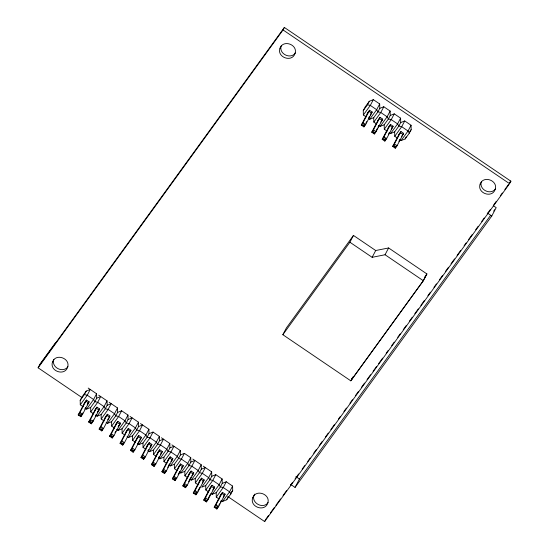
<?xml version="1.0" encoding="UTF-8"?>
<svg xmlns="http://www.w3.org/2000/svg" width="549" height="549" viewBox="0 0 549 549"><rect width="100%" height="100%" fill="white"/><g stroke="black" fill="none" stroke-linecap="round" stroke-linejoin="round"><path stroke-width="0.82" d="M53.864 359.423C50.885 367.418 63.135 373.581 67.952 366.657M281.28 45.718C278.309 53.713 290.558 59.875 295.369 52.951M481.446 181.575C478.474 189.563 490.724 195.725 495.534 188.801M82.007 397.593L38.114 367.809L39.425 365.318L284.361 27.45L510.886 181.191L509.575 183.682L264.639 521.55L227.828 496.564M80.291 404.798L80.188 400.386L82.021 396.9L86.234 391.087L90.256 389.467L87.236 395.211L80.291 404.798L83.105 406.713M80.188 400.386L84.409 394.573L86.234 391.087M86.495 400.056L79.962 412.498L78.205 414.92L80.84 416.705L82.597 414.289L89.13 401.847L86.495 400.056L84.738 402.472L78.205 414.92L80.044 415.284L82.597 414.289L79.962 412.498L80.044 415.284L80.84 416.705L82.824 412.937M38.114 367.809L283.051 29.941L284.361 27.45M84.807 409.163L85.596 407.653M88.197 388.068L96.597 393.77L93.584 399.514L86.632 409.108L85.219 408.147M96.597 393.77L96.699 398.19L94.867 401.669L90.654 407.482L86.632 409.108M96.953 407.159L90.42 419.601L88.67 422.016L91.306 423.807L93.055 421.392L99.589 408.943L96.953 407.159L95.203 409.575L88.67 422.016L90.51 422.38L93.055 421.392L90.42 419.601L90.51 422.38L91.306 423.807L93.282 420.033M95.265 416.266L96.054 414.756M98.655 395.17L107.062 400.873L104.042 406.617L97.091 416.204L95.684 415.25M107.062 400.873L107.158 405.286L105.326 408.772L101.112 414.584L97.091 416.204M107.419 414.255L100.879 426.703L99.129 429.119L101.764 430.91L103.521 428.488L110.054 416.046L107.419 414.255L105.662 416.67L99.129 429.119L100.968 429.483L103.521 428.488L100.879 426.703L100.968 429.483L101.764 430.91L102.56 429.4M109.121 402.266L117.52 407.969L114.508 413.72L107.556 423.306L106.142 422.353M117.52 407.969L117.616 412.388L115.791 415.874L111.577 421.687L107.556 423.306M116.608 429.448L118.014 430.409L122.036 428.783L126.249 422.97L128.082 419.484L127.986 415.071L121.638 410.769L118.625 416.513L111.673 426.099L114.494 428.014M117.877 421.358L111.344 433.799L109.594 436.215L112.229 438.006L113.979 435.59L120.512 423.149L117.877 421.358L116.127 423.773L109.594 436.215L111.426 436.585L113.979 435.59L111.344 433.799L111.426 436.585L112.229 438.006L113.019 436.496M115.002 432.729L115.791 431.219M127.986 415.071L124.966 420.815L118.014 430.409M128.336 428.46L121.803 440.902L120.053 443.317L122.688 445.109L124.438 442.693L130.971 430.244L128.336 428.46L126.586 430.876L120.053 443.317L121.892 443.681L124.438 442.693L121.803 440.902L121.892 443.681L122.688 445.109L123.484 443.599M130.044 416.465L138.444 422.167L135.425 427.918L128.473 437.505L127.066 436.551M138.444 422.167L138.54 426.587L136.715 430.073L132.494 435.885L128.473 437.505M138.801 435.556L132.268 448.005L130.511 450.42L133.153 452.204L134.903 449.789L141.436 437.347L138.801 435.556L137.051 437.972L130.511 450.42L132.35 450.784L134.903 449.789L132.268 448.005L132.35 450.784L133.153 452.204L133.942 450.702M137.504 443.908L140.839 438.479L138.204 436.688L136.454 439.104M140.503 423.567L148.909 429.27L145.89 435.021L138.938 444.608L137.525 443.647M148.909 429.27L149.005 433.689L147.173 437.169L142.96 442.988L138.938 444.608M147.99 450.75L149.397 451.703L153.418 450.084L157.632 444.271L159.464 440.785L159.368 436.373L153.027 432.063L150.007 437.814L143.056 447.401L145.876 449.315M149.259 442.659L142.726 455.1L140.976 457.516L143.612 459.307L145.361 456.892L151.895 444.45L149.259 442.659L147.509 445.074L140.976 457.516L142.815 457.887L145.361 456.892L142.726 455.1L142.815 457.887L143.612 459.307L144.401 457.797M147.969 451.01L148.758 449.501M159.368 436.373L156.348 442.117L149.397 451.703M159.725 449.755L153.192 462.203L151.435 464.619L154.07 466.41L155.827 463.994L162.36 451.546L159.725 449.755L157.968 452.177L151.435 464.619L153.274 464.982L155.827 463.994L153.192 462.203L153.274 464.982L154.07 466.41L154.866 464.9M158.428 458.113L159.224 456.603M161.427 437.766L169.826 443.468L166.814 449.219L159.862 458.806L158.448 457.852M169.826 443.468L169.922 447.888L168.097 451.374L163.883 457.187L159.862 458.806M170.183 456.857L163.65 469.306L161.9 471.721L164.535 473.506L166.285 471.09L172.818 458.648L170.183 456.857L168.433 459.273L161.9 471.721L163.732 472.085L166.285 471.09L163.65 469.306L163.732 472.085L164.535 473.506L165.723 471.248M167.699 467.474L169.682 463.706M171.885 444.868L180.292 450.571L177.272 456.315L170.32 465.909L168.914 464.948M180.292 450.571L180.388 454.991L178.555 458.47L174.342 464.289L170.32 465.909M366.19 116.903L363.369 114.988L363.273 110.569L365.099 107.082L369.312 101.27L373.334 99.65L379.682 103.953L379.778 108.373L377.945 111.859L373.732 117.671L369.71 119.291L368.304 118.337M179.372 472.051L180.786 473.005L184.807 471.385L189.021 465.573L190.846 462.086L190.75 457.674L184.409 453.364L181.39 459.115L174.438 468.702L177.258 470.617M363.273 110.569L367.487 104.756L369.312 101.27M180.642 463.96L174.108 476.402L172.359 478.817L174.994 480.608L176.744 478.193L183.284 465.744L180.642 463.96L178.892 466.376L172.359 478.817L174.198 479.181L176.744 478.193L174.108 476.402L174.198 479.181L174.994 480.608L176.181 478.344M373.334 99.65L370.321 105.394L363.369 114.988M178.164 474.576L179.749 471.557M369.573 110.239L363.04 122.688L361.29 125.103L363.925 126.894L365.675 124.479L372.208 112.03L369.573 110.239L367.823 112.655L361.29 125.103L363.122 125.467L365.675 124.479L363.04 122.688L363.122 125.467L363.925 126.894L365.112 124.63M365.902 123.12L366.698 121.61M368.674 117.843L369.47 116.333M190.75 457.674L187.731 463.418L180.786 473.005M379.682 103.953L376.662 109.704L369.71 119.291M191.107 471.056L184.574 483.504L182.824 485.92L185.459 487.711L187.209 485.295L193.742 472.847L191.107 471.056L189.357 473.471L182.824 485.92L184.656 486.284L187.209 485.295L184.574 483.504L184.656 486.284L185.459 487.711L186.646 485.446M378.762 125.433L380.169 126.394L384.19 124.767L388.411 118.955L390.236 115.475L390.14 111.056L383.799 106.753L380.78 112.497L373.828 122.084L376.648 123.999M188.623 481.672L190.997 477.15M380.032 117.342L373.498 129.784L371.748 132.206L374.384 133.99L376.134 131.575L382.667 119.133L380.032 117.342L378.282 119.757L371.748 132.206L373.588 132.57L376.134 131.575L373.498 129.784L373.588 132.57L374.384 133.99L375.571 131.733M376.367 130.223L377.156 128.713M377.945 127.203L378.741 125.694M192.809 459.067L201.215 464.77L198.196 470.52L191.244 480.107L189.837 479.153M201.215 464.77L201.311 469.189L199.479 472.675L195.266 478.488L191.244 480.107M390.14 111.056L387.12 116.8L380.169 126.394M201.565 478.158L195.032 490.6L193.282 493.023L195.918 494.807L197.667 492.391L204.201 479.95L201.565 478.158L199.815 480.574L193.282 493.023L195.121 493.386L197.667 492.391L195.032 490.6L195.121 493.386L195.918 494.807L197.105 492.549M389.22 132.535L390.634 133.489L394.656 131.87L398.869 126.057L400.701 122.571L400.605 118.159L394.257 113.849L391.245 119.6L384.293 129.187L387.107 131.101M197.901 491.039L199.877 487.265M390.497 124.445L383.964 136.886L382.207 139.302L384.849 141.093L386.599 138.677L393.132 126.229L390.497 124.445L388.747 126.86L382.207 139.302L384.046 139.666L386.599 138.677L383.964 136.886L384.046 139.666L384.849 141.093L386.427 138.073M282.845 334.712L286.406 327.925L353.46 235.432L375.701 250.529L388.617 247.956L426.923 273.958L423.361 280.745L350.804 380.834L282.845 334.712L349.898 242.226L353.46 235.432M388.411 134.306L389.2 132.796M211.674 471.872L208.654 477.616L201.703 487.21L205.724 485.584L209.944 479.771L211.77 476.285L211.674 471.872L203.274 466.17M400.605 118.159L397.586 123.902L390.634 133.489M210.754 493.352L212.168 494.306L216.189 492.686L220.403 486.874L222.235 483.388L222.132 478.975L215.791 474.665L212.772 480.416L205.827 490.003L208.641 491.918M212.031 485.261L205.498 497.703L203.741 500.118L206.376 501.91L208.133 499.494L214.666 487.045L212.031 485.261L210.274 487.677L203.741 500.118L205.58 500.482L208.133 499.494L205.498 497.703L205.58 500.482L206.376 501.91L207.57 499.645M399.686 139.638L401.093 140.592L405.114 138.972L409.328 133.16L411.16 129.674L411.064 125.254L404.723 120.952L401.703 126.695L394.752 136.289L397.572 138.197M208.359 498.135L210.342 494.368M400.955 131.54L394.422 143.989L392.672 146.405L395.307 148.196L397.057 145.773L403.59 133.332L400.955 131.54L399.205 133.956L392.672 146.405L394.511 146.768L397.057 145.773L394.422 143.989L394.511 146.768L395.307 148.196L396.893 145.176M398.869 141.402L399.665 139.899M222.132 478.975L219.12 484.719L212.168 494.306M411.064 125.254L408.044 131.005L401.093 140.592M405.114 138.972L406.212 136.879M221.22 500.455L222.626 501.409L226.648 499.789L230.861 493.976L232.694 490.49L232.598 486.071L226.257 481.768L223.237 487.512L216.285 497.106L219.106 499.014M222.489 492.357L215.956 504.806L214.206 507.221L216.841 509.005L218.591 506.59L225.124 494.148L222.489 492.357L220.739 494.773L214.206 507.221L216.045 507.585L218.591 506.59L215.956 504.806L216.045 507.585L216.841 509.005L218.028 506.748M218.818 505.238L219.614 503.728M220.403 502.218L221.199 500.715M232.598 486.071L229.578 491.822L222.626 501.409M226.648 499.789L228.48 496.303M349.898 242.226L372.133 257.316L375.701 250.529M372.133 257.316L385.055 254.75L388.617 247.956M264.639 521.55L265.62 519.683M350.804 380.834L352.389 377.815M290.792 484.52L295.039 487.409L299.438 479.037L490.641 215.283M353.179 376.628L351.648 379.531L423.025 281.074L426.079 275.262L424.569 277.341M295.039 487.409L491.78 216.018L496.179 207.646L493.345 205.724M254.633 494.134C249.733 502.095 262.95 510.055 268.118 502.507M39.24 365.188L55.655 342.542M84.148 403.604L85.898 401.189L88.533 402.98L87.222 404.791M87.38 404.263L89.13 401.847M93.57 413.816L90.75 411.901L97.701 402.314L100.721 396.563L96.699 398.19M94.606 410.707L96.363 408.291L98.998 410.076L97.242 412.491M97.839 411.359L99.589 408.943M104.029 420.911L101.208 419.004L108.16 409.41L111.179 403.666L107.158 405.286M105.072 417.803L106.822 415.387L109.457 417.178L107.707 419.594M115.53 424.905L117.28 422.49L119.915 424.274L118.165 426.697L120.512 423.149M124.952 435.117L122.132 433.202L129.084 423.615L132.103 417.864L128.082 419.484M125.996 432.001L127.745 429.586L130.381 431.377M129.221 432.66L130.971 430.244M367.226 113.787L368.976 111.372L371.618 113.163L370.301 114.974M135.411 442.213L132.597 440.305L139.549 430.711L142.562 424.967L138.54 426.587M370.898 113.842L372.208 112.03M140.119 439.159L141.436 437.347M377.691 120.89L379.441 118.474L382.077 120.265L380.759 122.077M381.356 120.945L382.667 119.133M146.912 446.207L148.669 443.791L151.304 445.575L149.987 447.387M150.584 446.262L151.895 444.45M388.15 127.992L389.9 125.577L392.535 127.361L391.224 129.173M156.335 456.418L153.514 454.503L160.466 444.916L163.485 439.166L159.464 440.785M391.814 128.041L393.132 126.229M157.378 453.302L159.128 450.887L161.763 452.678L160.452 454.49M161.042 453.357L162.36 451.546M398.608 135.088L400.365 132.673L403 134.464L401.683 136.276M166.8 463.514L163.979 461.599L170.931 452.012L173.951 446.268L169.922 447.888M402.28 135.143L403.59 133.332M167.836 460.405L169.586 457.99L172.228 459.781L170.911 461.592M409.753 131.609L411.16 129.674M171.508 460.46L172.818 458.648M178.301 467.508L180.051 465.092L182.687 466.876L181.376 468.688M181.966 467.556L183.284 465.744M187.724 477.719L184.903 475.805L191.855 466.211L194.868 460.467L190.846 462.086M188.76 474.604L190.51 472.188L193.145 473.979L191.834 475.791M192.431 474.659L193.742 472.847M198.182 484.815L195.362 482.9L202.313 473.313L205.333 467.57L201.311 469.189M199.225 481.706L200.975 479.291L203.61 481.082L202.293 482.894M202.89 481.761L204.201 479.95M209.684 488.809L211.434 486.387L214.069 488.178L212.758 489.989M213.348 488.857L214.666 487.045M220.142 495.905L221.899 493.489L224.534 495.28L223.217 497.092M223.814 495.96L225.124 494.148M230.82 493.071L232.694 490.49M425.928 275.337L426.923 273.958M509.705 182.467L510.707 181.074M265.949 519.059L268.461 515.593M270.424 512.883L274.5 507.269M275.9 505.334L280.532 498.945M283.051 495.473L286.571 490.614M290.593 485.069L292.603 482.29M295.122 478.824L298.642 473.965M302.163 469.107L304.674 465.641M307.694 461.476L310.206 458.01M313.726 453.151L316.245 449.686M319.257 445.52L322.277 441.362M325.296 437.196L328.316 433.031M330.827 429.565L334.348 424.706M338.369 419.155L340.387 416.382M343.907 411.524L346.419 408.058M349.939 403.199L352.458 399.734M355.471 395.568L358.49 391.41M361.51 387.244L364.522 383.078M367.041 379.613L370.561 374.754M373.073 371.289L376.593 366.43M378.611 363.658L382.632 358.106M386.153 353.247L388.164 350.475M391.684 345.616L394.203 342.151M397.723 337.292L400.235 333.826M403.254 329.661L406.274 325.495M409.286 321.337L412.306 317.171M414.818 313.705L418.338 308.847M420.857 305.381L424.377 300.523M427.897 295.664L430.409 292.198M433.93 287.34L436.448 283.874M439.468 279.709L442.48 275.55M445.5 271.384L448.519 267.219M451.031 263.753L454.551 258.895M457.07 255.429L460.59 250.57M464.111 245.712L466.122 242.939M468.633 239.474L472.154 234.615M475.674 229.757L478.193 226.291M481.713 221.432L484.225 217.967M487.244 213.801L490.264 209.636M493.283 205.477L496.296 201.311M500.324 195.767L502.335 192.987M504.847 189.522L508.367 184.663M509.877 182.584L510.886 181.191M493.661 211.118L494.67 209.725M379.778 108.373L383.799 106.753M390.236 115.475L394.257 113.849M400.701 122.571L404.723 120.952M117.616 412.388L121.638 410.769M149.005 433.689L153.027 432.063M180.388 454.991L184.409 453.364M211.77 476.285L215.791 474.665M222.235 483.388L226.257 481.768M367.487 104.756L370.321 105.394L376.662 109.704L377.945 111.859L380.78 112.497L387.12 116.8L388.411 118.955L391.245 119.6L397.586 123.902L398.869 126.057L401.703 126.695L408.044 131.005L409.328 133.16M84.409 394.573L87.236 395.211L93.584 399.514L94.867 401.669L97.701 402.314L104.042 406.617L105.326 408.772L108.16 409.41L114.508 413.72L115.791 415.874L118.625 416.513L124.966 420.815L126.249 422.97L129.084 423.615L135.425 427.918L136.715 430.073L139.549 430.711L145.89 435.021L147.173 437.169L150.007 437.814L156.348 442.117L157.632 444.271L160.466 444.916L166.814 449.219L168.097 451.374L170.931 452.012L177.272 456.315L178.555 458.47L181.39 459.115L187.731 463.418L189.021 465.573L191.855 466.211L198.196 470.52L199.479 472.675L202.313 473.313L208.654 477.616L209.944 479.771L212.772 480.416L219.12 484.719L220.403 486.874L223.237 487.512L229.578 491.822L230.861 493.976M283.051 29.941L509.575 183.682M487.533 213.136L491.78 216.018M385.055 254.75L423.361 280.745M295.89 476.628L299.438 479.037M394.656 131.87L394.752 136.289M384.19 124.767L384.293 129.187M373.732 117.671L373.828 122.084M216.189 492.686L216.285 497.106M205.724 485.584L205.827 490.003M195.266 478.488L195.362 482.9M184.807 471.385L184.903 475.805M174.342 464.289L174.438 468.702M163.883 457.187L163.979 461.599M153.418 450.084L153.514 454.503M142.96 442.988L143.056 447.401M132.494 435.885L132.597 440.305M122.036 428.783L122.132 433.202M111.577 421.687L111.673 426.099M101.112 414.584L101.208 419.004M90.654 407.482L90.75 411.901M52.553 361.915C49.204 370.918 64.322 376.525 67.554 367.425C70.903 358.422 55.785 352.815 52.553 361.915M279.976 48.209C276.627 57.213 291.739 62.819 294.971 53.72C298.32 44.716 283.209 39.109 279.976 48.209M252.718 497.765C249.37 506.775 264.488 512.382 267.72 503.282C271.069 494.278 255.951 488.672 252.718 497.765M480.142 184.059C476.793 193.063 491.904 198.676 495.136 189.577C498.485 180.573 483.374 174.959 480.142 184.059"/></g></svg>
